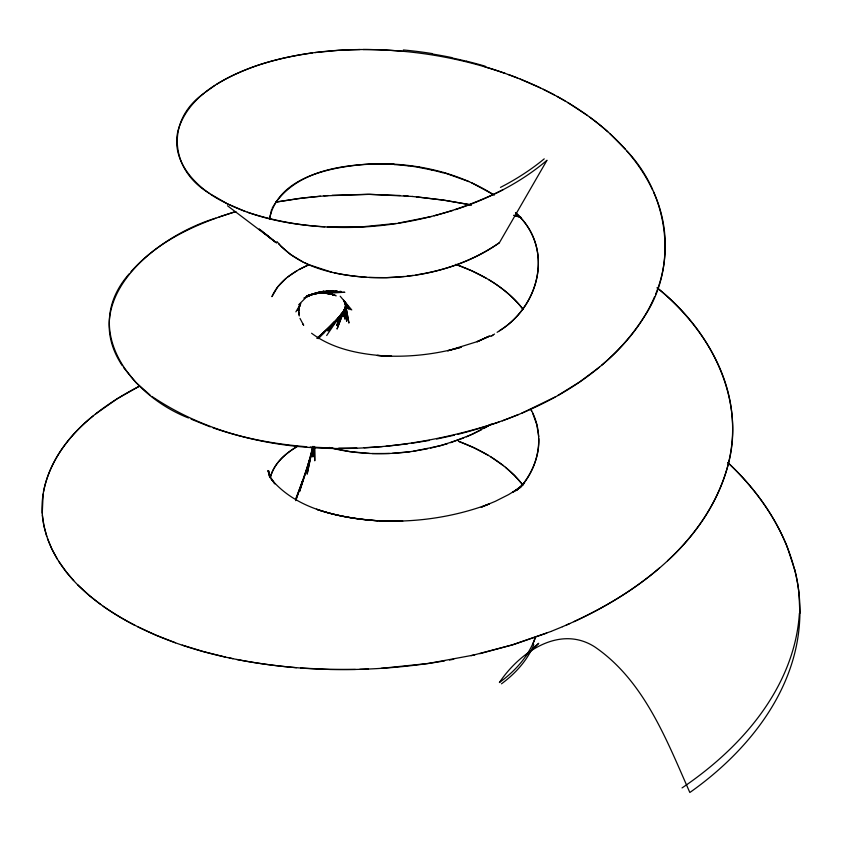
<?xml version="1.0" encoding="UTF-8"?>
<svg xmlns="http://www.w3.org/2000/svg" width="842" height="842" viewBox="0 0 842 842"><rect width="100%" height="100%" fill="white"/><g stroke="black" fill="none" stroke-linecap="round" stroke-linejoin="round"><path stroke-width="1.26" d="M298.742 312.361L298.889 314.098L298.752 310.677M298.752 310.982L298.763 310.393M345.641 302.804L344.894 319.16L345.946 306.741L343.799 316.718L345.588 305.52M313.582 446.534L312.908 457.006L313.834 446.544M269.535 219.33L271.556 209.669M298.794 310.193L298.847 309.645M298.805 310.056L298.763 310.519M269.64 217.941C279.27 175.736 332.695 166.853 369.322 163.948C412.685 162.222 457.448 171.505 494.243 195.176M298.878 309.372L298.91 309.151M43.152 493.949L42.258 513.136M312.95 446.355L312.035 452.828L313.203 446.649M93.178 415.927C60.919 441.334 35.006 482.245 43.731 524.755C53.435 571.792 94.241 604.44 134.888 625.353M43.51 491.812C53.193 442.218 96.598 408.202 139.225 386.299M299.005 308.614L299.11 308.077L298.615 310.53M312.235 448.607L307.141 474.151L312.74 447.881M270.303 477.677C273.713 463.658 285.333 453.459 297.331 446.449M312.877 446.649L306.867 469.257L311.056 455.648M345.757 305.446L343.41 314.034L346.02 306.625M299.363 307.025L298.963 308.435L299.678 305.972M270.661 476.298C274.45 463.142 285.417 453.512 296.826 446.744M311.824 453.175L312.582 450.702M312.75 449.428L299.573 491.454L310.151 459.111L296.026 499.253M299.226 307.404L300.057 304.941M295.763 500.664L302.878 480.172L295.542 499.338M534.975 638.404C528.439 656.581 514.83 671.348 499.401 682.536C519.272 652.782 559.277 624.301 594.62 646.803C644.088 680.525 666.527 739.865 689.84 792.49C746.191 752.801 795.416 692.892 799.605 621.522C803.689 560.54 771.44 502.895 727.72 462.5M345.694 306.277L337.042 329.043L345.083 307.983L336.537 325.496L344.862 309.382M299.542 306.393L300.499 303.93M655.518 294.447C669.211 261.925 668.369 223.898 653.487 191.934M341.021 315.529L330.38 326.433L344.157 311.14L327.906 330.99L343.725 311.087L345.083 307.983M297.805 310.456L299.92 305.404M654.56 296.752C643.088 323.623 623.838 346.557 601.641 365.281M271.934 296.658L277.628 286.985L286.112 278.323M272.092 208.311C295.774 167.295 351.661 162.969 394.109 164.137M272.092 296.268C278.87 280.975 293.869 271.366 308.646 264.841M343.82 311.077L346.073 306.509M415.906 274.966C445.544 270.282 474.856 260.304 499.401 242.717L547.005 160.254C520.367 182.977 488.455 198.838 455.312 209.69M295.889 311.845L300.847 303.457M345.336 307.962L337.042 321.77L344.746 310.045M326.675 335.516L341.252 314.034L338.6 317.929L344.146 311.056M338.6 317.929L345.946 307.667M520.977 486.623C532.102 473.288 539.469 456.206 538.806 438.629M215.805 218.152C157.18 235.813 77.422 298.342 122.332 365.733M129.521 273.471C79.516 329.696 131.257 395.772 188.492 417.969M520.798 486.844C539.406 466.015 544.9 433.84 530.713 409.159M130.952 271.755C157.833 241.096 196.365 223.635 234.665 211.931M334.095 321.939L318.171 338.652L342.452 313.729M317.644 338.052L339.063 317.602M298.626 304.836L308.477 295.005M318.044 337.905L334.211 322.875M525.513 656.139L538.712 643.309L533.86 647.877M667.569 560.751C706.291 525.492 735.424 475.13 732.424 421.389C729.982 368.07 697.439 320.876 657.234 287.901M524.555 482.94L516.314 490.57L523.556 484.308L512.62 492.454L520.777 487.16L508.568 494.612L495.328 501.316L481.224 507.189L489.276 503.926C454.312 517.03 416.643 522.566 379.374 520.882L402.75 521.135C373.637 521.83 344.199 518.693 316.539 509.252C336.453 515.967 357.313 519.451 378.247 520.798M316.95 338.252L332.643 324.402M317.329 338.4L324.244 332.485M327.201 329.948L331.148 326.57L327.264 329.769M659.539 567.929C633.858 589.968 604.598 607.556 573.907 621.67M317.476 337.958L323.349 333.043M203.932 93.378C165.59 120.195 169.737 169.8 209.142 193.134M599.336 367.207L579.633 381.942L557.836 395.477M95.472 414.075L117.238 398.729L139.004 386.415M205.385 92.21L214.878 85.431M287.627 277.081L297.247 270.566M499.401 330.685C540.259 306.046 553.857 247.201 516.146 213.268M497.106 332.306C539.869 307.077 554.941 248.201 515.472 212.573M499.401 242.717C451.954 275.429 390.193 284.533 334.316 272.84M491.96 335.716L494.559 334.032M490.739 336.484L492.959 335.074M491.349 424.063L472.541 434.188L450.638 442.703M216.583 84.337C245.475 66.455 278.997 57.614 312.371 52.92M489.981 424.905L483.803 428.504M554.973 397.066L521.693 413.222M299.152 269.493L308.951 264.704L331.811 272.25M481.413 429.799L466.352 436.903M307.425 296.689L311.456 294.626L305.857 297.1M502.937 189.766C425.031 228.729 330.706 239.781 247.316 212.195M490.055 335.695L477.046 341.831L489.013 336.39L475.793 342.073L447.691 350.798L461.205 347.209C433.988 354.808 405.465 357.766 377.29 355.461L391.572 356.292C363.797 354.987 334.379 350.325 311.582 333.243M566.287 625.08C635.405 594.715 704.586 544.5 726.962 468.92C747.622 400.939 710.343 329.538 657.128 287.817M569.634 623.606L562.435 626.743M303.825 298.089L315.382 293.111L306.951 296.321M562.224 626.837L550.9 631.479M518.514 414.548L502.306 420.853M463.732 437.977L440.755 445.639L413.485 451.259M550.679 631.563L511.652 645.109L471.088 655.697M546.711 633.11L513.967 644.404L479.803 653.697M457.953 434.304C529.807 416.053 603.398 381.047 644.362 316.529C678.536 265.609 668.485 194.839 627.048 151.181M306.783 296.542L319.697 291.911L306.414 296.195M498.969 422.042C388.257 458.501 252.242 463.742 151.928 396.435M218.92 217.047L235.907 211.563M452.701 210.532L434.146 215.836M447.46 443.702L430.441 448.165M306.551 296.258L324.128 291.1L308.404 295.321M431.451 216.51L398.655 223.056M308.498 295.384L328.559 290.669L310.477 294.616M454.427 435.167L436.672 439.04M474.72 654.876L428.241 663.485L381.1 668.359M427.557 448.786L410.022 451.733L392.435 453.333M449.502 660.033L453.733 659.244M275.734 202.133L297.7 198.638L320.444 196.154M310.509 294.658L332.927 290.595L312.55 294.058L337.147 290.858L317.034 293.353M276.25 202.027L303.678 197.881L328.17 195.555M429.494 440.398L411.433 443.324M444.587 660.896C375.974 672.579 305.162 672.842 236.77 659.475M395.898 223.467L362.713 226.761L327.359 226.908M412.98 275.397L407.107 276.155M407.802 443.829L385.962 446.281M315.234 52.541L338.716 50.309L360.05 49.531M410.022 451.733C383.099 455.133 355.429 454.301 329.085 447.481M404.171 276.481L386.594 277.649L369.322 277.502M315.782 293.511L341.136 291.448L318.886 293.195L344.841 292.3L316.866 292.995M382.31 446.586L364.091 447.733M323.928 195.87L369.87 194.334L412.569 196.47M332.064 195.302L367.722 194.323L400.097 195.502M368.249 669.032L359.702 669.337M389.509 453.48L372.164 453.543M356.829 447.997L338.747 448.165M355.429 669.443L329.959 669.422L300.71 668.022M363.144 49.51C411.401 49.468 459.732 57.414 505.274 73.433M316.95 293.016L327.064 293.395L319.402 292.542M331.559 448.039L310.245 447.018M369.322 453.428L349.935 451.628L329.359 447.555M324.696 226.782C290.174 224.803 255.347 218.089 224.351 202.28C198.133 189.482 170.4 162.832 177.946 130.878C187.934 95.662 224.382 77.232 256.336 65.813C303.509 50.036 354.156 46.973 403.455 51.33M366.491 277.344C334.432 274.85 298.584 267.535 276.997 241.612M404.002 195.776L408.286 196.102M378.132 520.788C340.021 517.841 296.868 509.915 271.113 478.961L274.881 483.876L270.619 477.277L267.893 470.552L270.187 477.74L268.63 470.783L269.219 475.562M306.73 446.755C274.913 444.197 243.254 438.356 213.068 427.873M296.5 667.695C228.835 661.791 159.748 645.382 103.187 606.251M412.327 196.449L442.534 199.975L471.194 204.911M416.411 196.828L445.008 200.333L471.404 204.964M319.234 292.595L329.348 293.753L321.665 292.542M321.255 292.542L331.243 294.153L323.644 292.584M418.064 166.821L419.611 167.084M323.907 292.711L332.895 294.605L325.433 292.669M229.161 657.897L232.96 658.697M225.393 657.076L203.311 651.55L182.282 645.119M324.275 292.427L334.274 295.068L327.012 292.763M443.334 172.463L468.847 181.535M514.251 215.436L521.082 217.478M513.715 215.278L520.798 217.394M484.918 66.844C529.513 80.085 572.676 100.682 607.724 131.668M325.749 292.406L335.39 295.51L327.201 292.395M455.711 264.346L471.509 270.682L486.15 278.165M175.515 642.783L156.023 635.205L137.793 626.816M456.048 264.472C481.119 273.429 505.41 287.196 522.24 308.246M210.205 426.852L191.092 419.148M508.294 74.517L517.272 77.906M245.232 211.437L227.593 203.922L210.668 194.176M458.406 441.25L474.035 447.776L488.465 455.438M458.585 441.313C482.708 450.291 505.989 463.826 522.24 484.182M327.717 292.616L336.221 295.858M520.24 79.085L540.469 87.947M308.951 264.704L304.888 262.862M471.509 182.714L492.959 194.344M543.279 89.305L554.331 94.936M302.92 261.915L290.595 254.558L280.912 246.232M557.036 96.398L565.003 100.914M567.613 102.45L587.537 115.533M488.465 279.512C501.569 287.364 513.715 297.131 523.05 309.309M490.739 456.827L503.463 465.689M227.498 205.764L276.597 242.906L259.199 229.045L271.24 238.654M100.745 604.482L89.526 595.683L77.538 584.632M589.895 117.249C615.755 136.299 638.646 160.433 652.455 189.692M149.971 394.94L135.899 382.468L123.49 367.449M264.735 233.466L275.713 242.412M505.421 467.257L514.483 475.456L522.724 484.803M609.808 133.552L625.269 149.16M727.835 462.616C751.632 485.045 772.009 511.578 785.081 541.69M73.696 580.601L66.455 572.139L58.677 561.256M278.66 243.717L279.755 244.98M340.179 296.195L351.767 309.951M344.588 301.425L350.167 309.667M302.594 323.654L303.678 325.286L299.984 318.392M343.515 300.594L348.662 309.067L344.494 301.078M57.372 559.162L51.804 548.942L47.478 538.543M530.471 408.707L531.639 410.949M343.536 300.047L347.346 308.14L345.146 302.267M532.712 413.212L536.807 424.736L538.712 436.63M787.333 547.153L794.574 569.56M344.325 301.057L346.315 306.92L345.199 302.099M46.763 536.438L43.952 525.892L42.416 515.262M298.763 313.687L299.257 315.939M345.094 302.846L348.925 323.075L345.409 303.594L346.63 321.297L345.809 304.015M298.91 314.119L299.005 314.719M345.409 303.594L345.641 305.393L345.409 302.941M298.563 311.224L298.836 313.508M799.037 594.589L799.868 613.334M314.571 447.028L314.761 460.795L314.582 446.46M269.429 473.162L269.461 476.74M533.86 644.772A137.204 92.052 -3 0 1 501.495 683.809M799.395 613.344A402.687 253.726 -4.2 0 1 682.052 787.912M544.227 158.854A209.553 135.92 -10.7 0 1 500.485 187.387M794.743 569.539A384.352 249.074 0.8 0 1 799.111 594.589M785.123 541.69A301.825 194.955 1.9 0 1 787.365 547.153M466.573 61.192A261.188 156.212 10 0 1 485.245 66.213M451.754 57.919A229.571 135.425 10.1 0 1 466.552 61.266M432.441 54.035A269.261 156.865 10.1 0 1 451.838 57.593M403.35 49.973A244.159 140.256 10.1 0 1 432.483 53.635M394.161 164.579A145.035 82.2 8.8 0 1 408.096 165.842M408.096 165.779A120.417 69.454 8.9 0 1 417.99 167.19M419.505 167.6A154.118 90.336 8.9 0 1 431.378 169.947M431.399 169.895A128.363 76.275 8.8 0 1 443.113 172.863M535.544 637.015A134.467 90.483 -2.3 0 1 532.554 644.562"/></g></svg>
